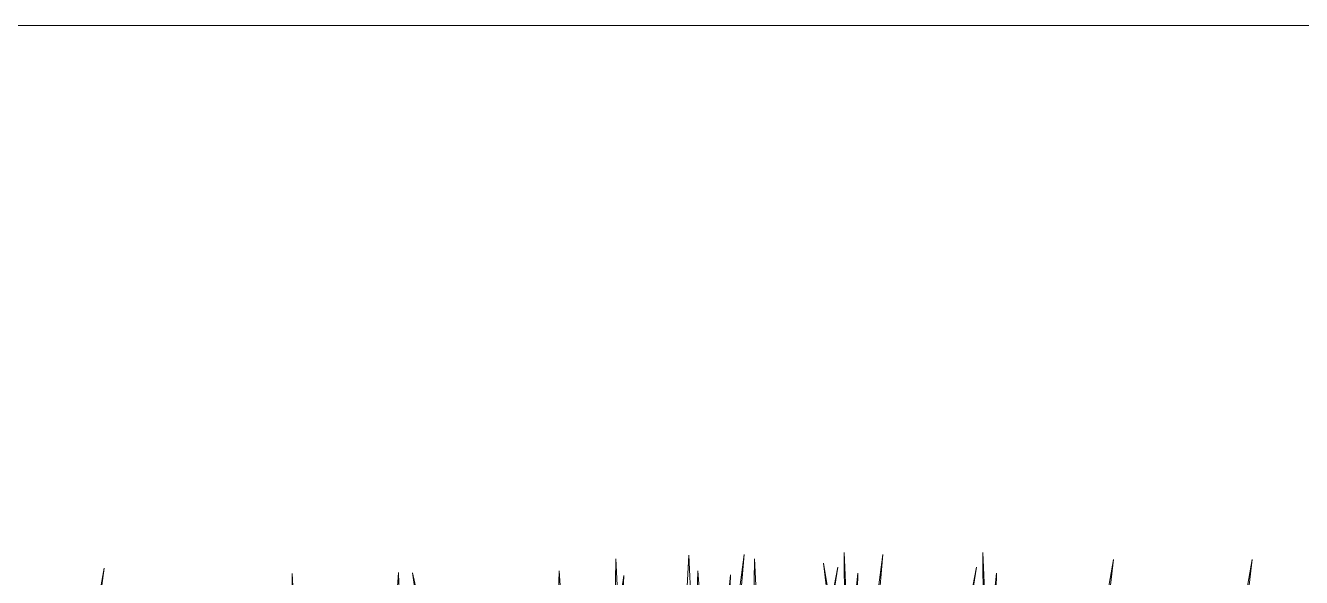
# Model space of a CAD drawing. Header units: millimetres. Extents: x -9575 to 27274, y -4387 to 11354.
# Drawn here: x -5985.1 to -5906.6, y 3115.7 to 3149.6 of the extents above; entities that cross this region are included whole.
import ezdxf

# ---------------------------------------------------------------- set-up
doc = ezdxf.new("R2010")
doc.units = ezdxf.units.MM
doc.layers.add('A-FLOR-HRAL', color=11, linetype='Continuous', lineweight=9)
doc.layers.add('G-IMPT', color=8, linetype='Continuous', lineweight=9)

# ---------------------------------------------------------------- blocks, each defined once
blk = doc.blocks.new('Railing - 2_ 8_-V5-North')
at = {"layer": 'A-FLOR-HRAL'}
blk.add_line((-6666.168, 3149.6), (-7466.268, 3149.6), dxfattribs=at)
blk = doc.blocks.new('Railing - Railing-380087-North')
blk.add_blockref('Railing - 2_ 8_-V5-North', (812.8, 0))
blk = doc.blocks.new('Grass Array - 25_dwg-V15-North')
at = {"layer": 'G-IMPT'}
for p, q in [((-5944.711, 3109.125), (-5944.273, 3117.043)), ((-5943.953, 3110.527), (-5944.273, 3117.043)), ((-5962.641, 3109.352), (-5962.124, 3115.987)), ((-5961.817, 3105.694), (-5962.124, 3115.987)), ((-5960.294, 3109.318), (-5961.27, 3115.957)), ((-5959.452, 3107.96), (-5961.27, 3115.957)), ((-5942.501, 3107.931), (-5941.709, 3115.838)), ((-5941.919, 3109.817), (-5941.709, 3115.838))]:
    blk.add_line(p, q, dxfattribs=at)
blk = doc.blocks.new('Grass Array - Grass Array-440235-North')
blk.add_blockref('Grass Array - 25_dwg-V15-North', (0, 0))
blk = doc.blocks.new('Grass Array - 25_dwg-V20-North')
at = {"layer": 'G-IMPT'}
for p, q in [((-5981.406, 3109.675), (-5980.237, 3116.238)), ((-5981.308, 3107.931), (-5980.237, 3116.238)), ((-5935.637, 3113.6), (-5935.998, 3116.557)), ((-5934.662, 3108.684), (-5935.998, 3116.557)), ((-5968.691, 3112.098), (-5968.671, 3115.929)), ((-5968.54, 3113.449), (-5968.671, 3115.929)), ((-5948.601, 3113.61), (-5948.269, 3115.803)), ((-5948.474, 3111.091), (-5948.269, 3115.803))]:
    blk.add_line(p, q, dxfattribs=at)
blk = doc.blocks.new('Grass Array - Grass Array-V24-North')
blk.add_blockref('Grass Array - 25_dwg-V20-North', (0, 0))
blk = doc.blocks.new('Grass Array - 25_dwg-V45-North')
at = {"layer": 'G-IMPT'}
for p, q in [((-5948.843, 3110.676), (-5948.762, 3116.831)), ((-5948.359, 3108.79), (-5948.762, 3116.831)), ((-5941.811, 3110.117), (-5940.872, 3117.087)), ((-5941.506, 3109.812), (-5940.872, 3117.087)), ((-5934.395, 3109.822), (-5934.729, 3117.22)), ((-5934.679, 3110.894), (-5934.729, 3117.22)), ((-5919.682, 3108.07), (-5918.163, 3116.77)), ((-5918.502, 3113.792), (-5918.163, 3116.77)), ((-5952.249, 3116.092), (-5952.446, 3109.825)), ((-5952.249, 3116.092), (-5951.903, 3111.37)), ((-5936.561, 3108.789), (-5935.115, 3116.317)), ((-5936.176, 3109.704), (-5935.115, 3116.317)), ((-5934.274, 3112.166), (-5933.877, 3115.949)), ((-5933.998, 3110.607), (-5933.877, 3115.949))]:
    blk.add_line(p, q, dxfattribs=at)
blk = doc.blocks.new('Grass Array - Grass Array-V47-North')
blk.add_blockref('Grass Array - 25_dwg-V45-North', (0, 0))
blk = doc.blocks.new('Grass Array - 25_dwg-V50-North')
at = {"layer": 'G-IMPT'}
for p, q in [((-5940.313, 3110.676), (-5940.232, 3116.831)), ((-5939.677, 3105.761), (-5940.232, 3116.831)), ((-5933.576, 3107.931), (-5932.342, 3117.087)), ((-5933.327, 3105.792), (-5932.342, 3117.087)), ((-5925.531, 3102.413), (-5926.199, 3117.22)), ((-5926.103, 3104.974), (-5926.199, 3117.22)), ((-5911.152, 3108.07), (-5909.633, 3116.77)), ((-5910.639, 3107.931), (-5909.633, 3116.77)), ((-5943.719, 3116.092), (-5943.916, 3109.825)), ((-5943.719, 3116.092), (-5942.989, 3106.133)), ((-5928.196, 3107.931), (-5926.585, 3116.317)), ((-5927.879, 3108.256), (-5926.585, 3116.317)), ((-5925.744, 3112.166), (-5925.347, 3115.949)), ((-5925.468, 3110.607), (-5925.347, 3115.949))]:
    blk.add_line(p, q, dxfattribs=at)
blk = doc.blocks.new('Grass Array - Grass Array-V52-North')
blk.add_blockref('Grass Array - 25_dwg-V50-North', (0, 0))

msp = doc.modelspace()

# ---------------------------------------------------------------- block references
for name in ['Railing - Railing-380087-North', 'Grass Array - Grass Array-V47-North', 'Grass Array - Grass Array-V52-North', 'Grass Array - Grass Array-440235-North', 'Grass Array - Grass Array-V24-North']:
    msp.add_blockref(name, (0, 0))

doc.saveas('drawing.dxf')
